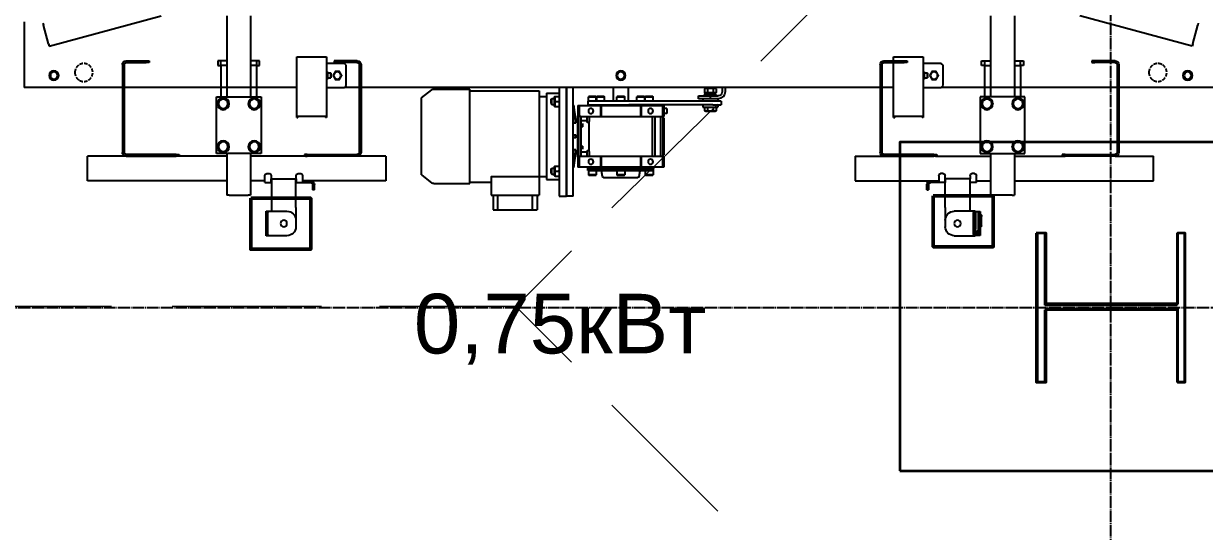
# Model space of a CAD drawing. Header units: millimetres. Extents: x -383313 to -161684, y -117025 to 99224.
# Drawn here: x -347336 to -345357, y -11957 to -11107 of the extents above; entities that cross this region are included whole.
import ezdxf

# ---------------------------------------------------------------- set-up
doc = ezdxf.new("R2010")
doc.units = ezdxf.units.MM
doc.header["$MEASUREMENT"] = 0
for name, pattern in [('DASHED', [0.75, 0.5, -0.25]), ('ESKD_shtrih', [4, 3, -1]), ('PS-GOST2.303 5', [24, 20, -1.5, 1, -1.5])]:
    doc.linetypes.add(name, pattern=pattern)
for name, color, linetype in [('001__КОНСТРУКТИВ__Колонны', 14, 'Continuous'), ('PDF_Geometry', 7, 'Continuous'), ('PS_Оси', 5, 'PS-GOST2.303 5'), ('PV-3401', 7, 'Continuous')]:
    doc.layers.add(name, color=color, linetype=linetype)
doc.styles.add('PSTUDIO', font='arial.ttf')

# ---------------------------------------------------------------- blocks, each defined once
blk = doc.blocks.new('A$Cdbab0bab')
at = {"color": 3}
for p, q in [((2000, -470), (2000, -476.3)), ((2000, -476.3), (2000, -580)), ((493, -529), (493, -628.6)), ((538.3, -528.6), (497.7, -528.6)), ((543, -628.6), (543, -529)), ((1493, -529), (1493, -628.6)), ((1538.3, -528.6), (1497.7, -528.6)), ((1543, -628.6), (1543, -529)), ((460, -543), (463, -540)), ((460, -577), (460, -543)), ((463, -540), (493, -540)), ((1460, -543), (1463, -540)), ((1460, -577), (1460, -543)), ((1463, -540), (1493, -540)), ((485.8, -556), (486.1, -555.7)), ((485.8, -556), (485.8, -563.9)), ((485.8, -563.9), (486.1, -564.2)), ((486.1, -564.2), (486.1, -555.7)), ((490.8, -555.7), (486.1, -555.7)), ((490.8, -564.2), (486.1, -564.2)), ((490.8, -564.2), (490.8, -555.7)), ((492, -556.3), (490.8, -556.3)), ((492, -563.7), (490.8, -563.7)), ((492, -555), (492, -565)), ((493, -555), (492, -555)), ((493, -565), (492, -565)), ((1485.8, -556), (1486.1, -555.7)), ((1485.8, -556), (1485.8, -563.9)), ((1485.8, -563.9), (1486.1, -564.2)), ((1486.1, -564.2), (1486.1, -555.7)), ((1490.8, -555.7), (1486.1, -555.7)), ((1490.8, -564.2), (1486.1, -564.2)), ((1490.8, -564.2), (1490.8, -555.7)), ((1492, -556.3), (1490.8, -556.3)), ((1492, -563.7), (1490.8, -563.7)), ((1492, -555), (1492, -565)), ((1493, -555), (1492, -555)), ((1493, -565), (1492, -565)), ((0, -580), (463, -580)), ((463, -580), (460, -577)), ((493, -580), (463, -580)), ((543, -580), (1463, -580)), ((825, -580), (825, -587.3)), ((830, -580), (830, -587.3)), ((840, -592), (860, -592)), ((840, -592), (840, -594)), ((842, -581.5), (840.2, -582.5)), ((840.2, -582.5), (840.2, -588.5)), ((842, -589.5), (840.2, -588.5)), ((858, -581.5), (842, -581.5)), ((858, -589.5), (842, -589.5)), ((842.5, -589.5), (842.5, -592)), ((845, -581.5), (845, -580)), ((845.1, -582.5), (845.1, -588.5)), ((854.9, -582.5), (854.9, -588.5)), ((855, -581.5), (855, -580)), ((857.5, -589.5), (857.5, -592)), ((858, -581.5), (859.8, -582.5)), ((858, -589.5), (859.8, -588.5)), ((859.8, -582.5), (859.8, -588.5)), ((860, -592), (860, -594)), ((987.5, -580), (987.5, -603)), ((1012.5, -580), (1012.5, -603)), ((1080, -762), (1080, -580)), ((1091, -762), (1091, -580)), ((1091, -580), (1091, -762)), ((1103, -580), (1103, -762)), ((1124.5, -589.5), (1103, -589.5)), ((1124.5, -589.5), (1124.5, -734.5)), ((1137, -585.5), (1137, -729.8)), ((1253, -585.5), (1137, -585.5)), ((1253, -741.2), (1253, -582.7)), ((1313.4, -582.7), (1253, -582.7)), ((1334, -597.5), (1316.5, -583.8)), ((1463, -580), (1460, -577)), ((1493, -580), (1463, -580)), ((1543, -580), (2000, -580)), ((832, -603), (845.6, -603)), ((832, -603), (832, -609)), ((845.6, -609), (832, -609)), ((850, -594), (836.7, -594)), ((836.7, -599), (850, -599)), ((837.5, -599), (837.5, -603)), ((837.5, -609), (837.5, -613)), ((862.5, -613), (837.5, -613)), ((840.2, -613), (840.2, -619)), ((845.1, -613), (845.1, -619)), ((845.6, -603), (986.4, -603)), ((845.6, -609), (986.4, -609)), ((850, -594), (850, -599)), ((870, -594), (850, -594)), ((850, -599), (870, -599)), ((854.9, -613), (854.9, -619)), ((859.8, -613), (859.8, -619)), ((862.5, -599), (862.5, -603)), ((862.5, -609), (862.5, -613)), ((870, -599), (870, -594)), ((930, -610.5), (928, -610.5)), ((928, -610.5), (928, -628.5)), ((966, -610.5), (930, -610.5)), ((930, -610.5), (930, -628.5)), ((945, -610.5), (945, -609)), ((946.5, -595), (946, -595.5)), ((959, -595.5), (946, -595.5)), ((946, -603), (946, -595.5)), ((946.5, -595), (958.5, -595)), ((957.2, -609), (957.2, -610.5)), ((958.5, -595), (959, -595.5)), ((959, -603), (959, -595.5)), ((960.4, -595), (959.9, -595.5)), ((972.9, -595.5), (959.9, -595.5)), ((959.9, -603), (959.9, -595.5)), ((960.4, -595), (972.4, -595)), ((966, -610.5), (967, -610.5)), ((966, -610.5), (966, -628.5)), ((1033, -610.5), (967, -610.5)), ((967, -610.5), (967, -628.5)), ((972.4, -595), (972.9, -595.5)), ((972.9, -603), (972.9, -595.5)), ((986.4, -603), (1055, -603)), ((1055, -609), (986.4, -609)), ((994, -595), (993.5, -595.5)), ((1006.5, -595.5), (993.5, -595.5)), ((993.5, -603), (993.5, -595.5)), ((994, -595), (1006, -595)), ((1006, -595), (1006.5, -595.5)), ((1006.5, -603), (1006.5, -595.5)), ((1027.6, -595), (1027.1, -595.5)), ((1040.1, -595.5), (1027.1, -595.5)), ((1027.1, -603), (1027.1, -595.5)), ((1027.6, -595), (1039.6, -595)), ((1033, -610.5), (1034, -610.5)), ((1033, -610.5), (1033, -628.5)), ((1070, -610.5), (1034, -610.5)), ((1034, -610.5), (1034, -628.5)), ((1039.6, -595), (1040.1, -595.5)), ((1040.1, -603), (1040.1, -595.5)), ((1041.5, -595), (1041, -595.5)), ((1054, -595.5), (1041, -595.5)), ((1041, -603), (1041, -595.5)), ((1041.5, -595), (1053.5, -595)), ((1042.8, -610.5), (1042.8, -609)), ((1053.5, -595), (1054, -595.5)), ((1054, -603), (1054, -595.5)), ((1055, -603), (1055, -609)), ((1055, -610.5), (1055, -609)), ((1072, -610.5), (1070, -610.5)), ((1070, -610.5), (1070, -628.5)), ((1072, -610.5), (1072, -628.5)), ((1079.3, -609.7), (1080, -609.7)), ((1103, -595.7), (1103.3, -595.2)), ((1103, -611.7), (1103.3, -612.2)), ((1110, -595.2), (1104, -595.2)), ((1110, -603.7), (1104, -603.7)), ((1110, -612.2), (1104, -612.2)), ((1111, -595.7), (1110.7, -595.2)), ((1111, -611.7), (1110.7, -612.2)), ((1111, -611.7), (1111, -595.7)), ((1115.4, -598.7), (1111, -598.7)), ((1115.4, -608.7), (1111, -608.7)), ((1115.4, -600.1), (1115.4, -598.7)), ((1117, -600.3), (1115.4, -598.7)), ((1115.4, -608.7), (1115.4, -600.1)), ((1117, -607.1), (1115.4, -608.7)), ((1117, -600.3), (1117, -601.3)), ((1117, -601.3), (1117, -607.1)), ((1137, -595), (1124.5, -595)), ((1334, -726.5), (1334, -597.5)), ((493, -628.6), (493, -630.4)), ((493, -630.4), (495, -630.4)), ((495, -628.6), (495, -630.4)), ((538.3, -628.2), (497.7, -628.2)), ((538.3, -628.4), (497.7, -628.4)), ((541, -628.6), (541, -630.4)), ((543, -630.4), (541, -630.4)), ((543, -630.4), (543, -628.6)), ((842, -620), (840.2, -619)), ((858, -620), (842, -620)), ((858, -620), (859.8, -619)), ((923, -615.2), (923, -623.7)), ((923, -615.2), (928, -615.2)), ((923, -623.7), (928, -623.7)), ((929, -628.5), (928, -628.5)), ((928, -631), (928, -631.3)), ((929, -631), (928, -631)), ((928, -631.3), (928, -644.1)), ((929, -631.3), (928, -631.3)), ((929, -695.5), (929, -628.5)), ((929, -628.5), (929, -628.5)), ((930, -628.5), (929, -628.5)), ((966, -628.5), (930, -628.5)), ((933, -695.5), (933, -628.5)), ((943, -628.5), (943, -695.5)), ((947, -695.5), (947, -628.5)), ((967, -628.5), (966, -628.5)), ((1033, -628.5), (967, -628.5)), ((1034, -628.5), (1033, -628.5)), ((1067, -628.5), (1034, -628.5)), ((1053, -628.5), (1053, -636.9)), ((1057, -628.5), (1057, -636.9)), ((1067, -628.5), (1067, -695.5)), ((1067, -628.5), (1071, -628.5)), ((1071, -628.5), (1071, -695.5)), ((1072, -628.5), (1071, -628.5)), ((1072, -636.2), (1072, -628.5)), ((1072, -628.5), (1072, -628.5)), ((1493, -628.6), (1493, -630.4)), ((1493, -630.4), (1495, -630.4)), ((1495, -628.6), (1495, -630.4)), ((1538.3, -628.2), (1497.7, -628.2)), ((1538.3, -628.4), (1497.7, -628.4)), ((1541, -628.6), (1541, -630.4)), ((1543, -630.4), (1541, -630.4)), ((1543, -630.4), (1543, -628.6)), ((928, -644.1), (928, -646.8)), ((928, -646.8), (928, -677.2)), ((1053, -640.7), (1053, -636.9)), ((1053, -683.3), (1053, -640.7)), ((1056, -638), (1054, -638)), ((1057, -635.7), (1067, -635.7)), ((1064, -640.7), (1064, -645.8)), ((1064, -645.8), (1067, -645.8)), ((1067, -645.8), (1064, -645.8)), ((1071, -636.2), (1072, -636.2)), ((1071, -640.7), (1072, -640.7)), ((1071, -645.8), (1072, -645.8)), ((1072, -634.5), (1075.7, -634.5)), ((1072, -640.7), (1072, -636.2)), ((1072, -645.8), (1072, -640.7)), ((1072, -650), (1072, -645.8)), ((1072, -652.4), (1072, -650)), ((1072, -671.6), (1072, -652.4)), ((1075.4, -639.5), (1075.4, -637)), ((1080, -639.5), (1075.4, -639.5)), ((1072, -674), (1072, -671.6)), ((1075.4, -664.5), (1075.4, -659.5)), ((1080, -659.5), (1079.1, -659.5)), ((1080, -664.5), (1079.1, -664.5)), ((928, -677.2), (928, -679.9)), ((928, -679.9), (928, -692.8)), ((1053, -687.4), (1053, -683.3)), ((1053, -687.4), (1053, -695.5)), ((1054, -686.3), (1056, -686.3)), ((1057, -687.4), (1057, -695.5)), ((1057, -688.5), (1067, -688.5)), ((1064, -678.2), (1064, -683.3)), ((1064, -678.2), (1067, -678.2)), ((1064, -678.2), (1067, -678.2)), ((1071, -678.2), (1072, -678.2)), ((1071, -683.3), (1072, -683.3)), ((1071, -687.8), (1072, -687.8)), ((1072, -678.2), (1072, -674)), ((1072, -683.3), (1072, -678.2)), ((1072, -687.8), (1072, -683.3)), ((1072, -695.5), (1072, -687.8)), ((1072, -689.5), (1075.7, -689.5)), ((1075.4, -684.5), (1080, -684.5)), ((1075.4, -687), (1075.4, -684.5)), ((928, -692.8), (928, -693)), ((929, -692.8), (928, -692.8)), ((929, -693), (928, -693)), ((928, -695.5), (928, -713.5)), ((928, -695.5), (929, -695.5)), ((929, -695.5), (929, -695.5)), ((929, -695.5), (930, -695.5)), ((930, -695.5), (930, -713.5)), ((930, -695.5), (966, -695.5)), ((966, -695.5), (966, -713.5)), ((966, -695.5), (967, -695.5)), ((967, -695.5), (967, -713.5)), ((967, -695.5), (1033, -695.5)), ((1033, -695.5), (1033, -713.5)), ((1033, -695.5), (1034, -695.5)), ((1034, -695.5), (1034, -713.5)), ((1034, -695.5), (1067, -695.5)), ((1067, -695.5), (1071, -695.5)), ((1070, -695.5), (1070, -713.5)), ((1071, -695.5), (1072, -695.5)), ((1071, -695.5), (1072, -695.5)), ((1072, -695.5), (1072, -695.5)), ((1072, -695.5), (1072, -713.5)), ((1103, -712.3), (1103.3, -711.8)), ((1110, -711.8), (1104, -711.8)), ((1111, -712.3), (1110.7, -711.8)), ((1111, -728.3), (1111, -712.3)), ((928, -713.5), (930, -713.5)), ((930, -713.5), (966, -713.5)), ((945, -715), (945, -713.5)), ((1000, -715), (945, -715)), ((945, -715), (945, -716)), ((1000, -716), (945, -716)), ((945, -719), (945, -716)), ((952.5, -719), (945, -719)), ((946, -719), (946, -726.5)), ((946, -726.5), (959, -726.5)), ((946.5, -727), (946, -726.5)), ((958.5, -727), (946.5, -727)), ((960.7, -719), (952.5, -719)), ((957.2, -713.5), (957.2, -715)), ((958.5, -727), (959, -726.5)), ((959, -719), (959, -726.5)), ((959.7, -718), (959.7, -717)), ((992.5, -719), (960.7, -719)), ((966, -713.5), (967, -713.5)), ((967, -713.5), (1033, -713.5)), ((969.3, -729.3), (967.6, -719.8)), ((1000, -731), (971.3, -731)), ((992.5, -716), (992.5, -719)), ((1007.5, -719), (992.5, -719)), ((993.5, -719), (993.5, -726.5)), ((993.5, -726.5), (1000, -726.5)), ((994, -727), (993.5, -726.5)), ((1000, -727), (994, -727)), ((1055, -715), (1000, -715)), ((1055, -716), (1000, -716)), ((1000, -726.5), (1006.5, -726.5)), ((1006, -727), (1000, -727)), ((1028.7, -731), (1000, -731)), ((1006, -727), (1006.5, -726.5)), ((1006.5, -719), (1006.5, -726.5)), ((1007.5, -716), (1007.5, -719)), ((1039.3, -719), (1007.5, -719)), ((1030.7, -729.3), (1032.4, -719.8)), ((1033, -713.5), (1034, -713.5)), ((1034, -713.5), (1070, -713.5)), ((1047.5, -719), (1039.3, -719)), ((1040.3, -717), (1040.3, -718)), ((1041, -719), (1041, -726.5)), ((1041, -726.5), (1054, -726.5)), ((1041.5, -727), (1041, -726.5)), ((1053.5, -727), (1041.5, -727)), ((1042.8, -715), (1042.8, -713.5)), ((1055, -719), (1047.5, -719)), ((1053.5, -727), (1054, -726.5)), ((1054, -719), (1054, -726.5)), ((1055, -715), (1055, -713.5)), ((1055, -715), (1055, -716)), ((1055, -719), (1055, -716)), ((1070, -713.5), (1072, -713.5)), ((1079.3, -714.3), (1080, -714.3)), ((1103, -728.3), (1103.3, -728.8)), ((1110, -720.3), (1104, -720.3)), ((1110, -728.8), (1104, -728.8)), ((1111, -728.3), (1110.7, -728.8)), ((1115.4, -715.3), (1111, -715.3)), ((1115.4, -725.3), (1111, -725.3)), ((1115.4, -719), (1115.4, -715.3)), ((1117, -716.9), (1115.4, -715.3)), ((1115.4, -725.3), (1115.4, -719)), ((1117, -723.7), (1115.4, -725.3)), ((1117, -716.9), (1117, -719.5)), ((1117, -719.5), (1117, -723.7)), ((1137, -729), (1124.5, -729)), ((1137, -729.8), (1137, -760.5)), ((1215.5, -729), (1138.5, -729)), ((1217, -729.8), (1217, -760.5)), ((1334, -726.5), (1316.5, -740.2)), ((1124.5, -734.5), (1103, -734.5)), ((1253, -738.5), (1217, -738.5)), ((1313.4, -741.2), (1253, -741.2)), ((1080, -762), (1091, -762)), ((1103, -762), (1091, -762)), ((1138.5, -760.5), (1137, -760.5)), ((1215.5, -760.5), (1138.5, -760.5)), ((1140, -760.5), (1140, -785)), ((1148, -785), (1148, -760.5)), ((1206, -785), (1206, -760.5)), ((1214, -760.5), (1214, -785)), ((1217, -760.5), (1215.5, -760.5)), ((1141.6, -785), (1140, -785)), ((1148, -785), (1141.6, -785)), ((1149.5, -785), (1148, -785)), ((1204.5, -785), (1149.5, -785)), ((1206, -785), (1204.5, -785)), ((1212.4, -785), (1206, -785)), ((1214, -785), (1212.4, -785))]:
    blk.add_line(p, q, dxfattribs=at)
for centre, radius in [((50, -560), 8), ((50, -560), 6), ((475, -560), 6), ((1000, -560), 8), ((1000, -560), 6), ((1475, -560), 6), ((1950, -560), 8), ((1950, -560), 6), ((950, -619.5), 4.25), ((1050, -619.5), 4.25), ((950, -704.5), 4.25), ((1050, -704.5), 4.25)]:
    blk.add_circle(centre, radius, dxfattribs=at)
at = {"color": 94, "linetype": 'ESKD_shtrih', "ltscale": 2}
for centre in [(100, -555), (1900, -555)]:
    blk.add_circle(centre, 15, dxfattribs=at)
at = {"color": 3}
for centre, radius, start, end in [((500, -560), 10, 134.427, 156.9261), ((1500, -560), 10, 134.427, 156.9261), ((500, -560), 10, 203.0739, 225.573), ((1500, -560), 10, 203.0739, 225.573), ((836.7, -587.3), 11.7, 180, 270), ((836.7, -587.3), 6.7, 180, 270), ((1313.4, -587.7), 5, 52, 90), ((966.7, -720), 1, 10, 90), ((971.3, -729), 2, 190, 270), ((1028.7, -729), 2, 270, 350), ((1033.3, -720), 1, 90, 170), ((1313.4, -736.2), 5, 270, 308)]:
    blk.add_arc(centre, radius, start, end, dxfattribs=at)
for centre, major_axis, start_param, end_param in [((497.7, -529), (-4.7, 0), 4.712389, 6.283185), ((538.3, -529), (-4.7, 0), 3.141593, 4.712389), ((1497.7, -529), (-4.7, 0), 4.712389, 6.283185), ((1538.3, -529), (-4.7, 0), 3.141593, 4.712389), ((497.7, -628.6), (4.7, 0), 1.570796, 3.141593), ((497.7, -628.6), (-2.7, 0), 4.712389, 6.283185), ((538.3, -628.6), (4.7, 0), 0, 1.570796), ((538.3, -628.6), (2.7, 0), 0, 1.570796), ((1497.7, -628.6), (4.7, 0), 1.570796, 3.141593), ((1497.7, -628.6), (-2.7, 0), 4.712389, 6.283185), ((1538.3, -628.6), (4.7, 0), 0, 1.570796), ((1538.3, -628.6), (2.7, 0), 0, 1.570796)]:
    blk.add_ellipse(centre, major_axis=major_axis, ratio=0.087156, start_param=start_param, end_param=end_param, dxfattribs=at)
for points, weights in [([(46.2, -553.5), (44.4, -556.7), (42.5, -560)], [1.2245094272, 1.41394169484, 1.2245094272]), ([(53.8, -553.5), (50, -553.5), (46.2, -553.5)], [1.2245094272, 1.41394169484, 1.2245094272]), ([(57.5, -560), (55.6, -556.7), (53.8, -553.5)], [1.2245094272, 1.41394169484, 1.2245094272]), ([(467.5, -560), (469.4, -556.7), (471.2, -553.5)], [1.2245094272, 1.41394169484, 1.2245094272]), ([(471.2, -553.5), (475, -553.5), (478.8, -553.5)], [1.2245094272, 1.41394169484, 1.2245094272]), ([(478.8, -553.5), (480.6, -556.7), (482.5, -560)], [1.2245094272, 1.41394169484, 1.2245094272]), ([(996.2, -553.5), (994.4, -556.7), (992.5, -560)], [1.2245094272, 1.41394169484, 1.2245094272]), ([(1003.8, -553.5), (1000, -553.5), (996.2, -553.5)], [1.2245094272, 1.41394169484, 1.2245094272]), ([(1007.5, -560), (1005.6, -556.7), (1003.8, -553.5)], [1.2245094272, 1.41394169484, 1.2245094272]), ([(1467.5, -560), (1469.4, -556.7), (1471.2, -553.5)], [1.2245094272, 1.41394169484, 1.2245094272]), ([(1471.2, -553.5), (1475, -553.5), (1478.8, -553.5)], [1.2245094272, 1.41394169484, 1.2245094272]), ([(1478.8, -553.5), (1480.6, -556.7), (1482.5, -560)], [1.2245094272, 1.41394169484, 1.2245094272]), ([(1946.2, -553.5), (1944.4, -556.7), (1942.5, -560)], [1.2245094272, 1.41394169484, 1.2245094272]), ([(1953.8, -553.5), (1950, -553.5), (1946.2, -553.5)], [1.2245094272, 1.41394169484, 1.2245094272]), ([(1957.5, -560), (1955.6, -556.7), (1953.8, -553.5)], [1.2245094272, 1.41394169484, 1.2245094272]), ([(42.5, -560), (44.4, -563.2), (46.2, -566.5)], [1.2245094272, 1.41394169484, 1.2245094272]), ([(46.2, -566.5), (50, -566.5), (53.8, -566.5)], [1.2245094272, 1.41394169484, 1.2245094272]), ([(53.8, -566.5), (55.6, -563.2), (57.5, -560)], [1.2245094272, 1.41394169484, 1.2245094272]), ([(471.2, -566.5), (469.4, -563.2), (467.5, -560)], [1.2245094272, 1.41394169484, 1.2245094272]), ([(478.8, -566.5), (475, -566.5), (471.2, -566.5)], [1.2245094272, 1.41394169484, 1.2245094272]), ([(482.5, -560), (480.6, -563.2), (478.8, -566.5)], [1.2245094272, 1.41394169484, 1.2245094272]), ([(992.5, -560), (994.4, -563.2), (996.2, -566.5)], [1.2245094272, 1.41394169484, 1.2245094272]), ([(996.2, -566.5), (1000, -566.5), (1003.8, -566.5)], [1.2245094272, 1.41394169484, 1.2245094272]), ([(1003.8, -566.5), (1005.6, -563.2), (1007.5, -560)], [1.2245094272, 1.41394169484, 1.2245094272]), ([(1471.2, -566.5), (1469.4, -563.2), (1467.5, -560)], [1.2245094272, 1.41394169484, 1.2245094272]), ([(1478.8, -566.5), (1475, -566.5), (1471.2, -566.5)], [1.2245094272, 1.41394169484, 1.2245094272]), ([(1482.5, -560), (1480.6, -563.2), (1478.8, -566.5)], [1.2245094272, 1.41394169484, 1.2245094272]), ([(1942.5, -560), (1944.4, -563.2), (1946.2, -566.5)], [1.2245094272, 1.41394169484, 1.2245094272]), ([(1946.2, -566.5), (1950, -566.5), (1953.8, -566.5)], [1.2245094272, 1.41394169484, 1.2245094272]), ([(1953.8, -566.5), (1955.6, -563.2), (1957.5, -560)], [1.2245094272, 1.41394169484, 1.2245094272]), ([(840.2, -582.5), (842.6, -581.1), (845.1, -582.5)], [1.22364575665, 1.41294441399, 1.22364575665]), ([(840.2, -588.5), (842.6, -589.9), (845.1, -588.5)], [1.22364575665, 1.41294441399, 1.22364575665]), ([(845.1, -582.5), (850, -581.1), (854.9, -582.5)], [1.22364575665, 1.41294441399, 1.22364575665]), ([(845.1, -588.5), (850, -589.9), (854.9, -588.5)], [1.22364575665, 1.41294441399, 1.22364575665]), ([(854.9, -582.5), (857.4, -581.1), (859.8, -582.5)], [1.22364575665, 1.41294441399, 1.22364575665]), ([(854.9, -588.5), (857.4, -589.9), (859.8, -588.5)], [1.22364575665, 1.41294441399, 1.22364575665]), ([(1079.1, -611), (1076.6, -628.6), (1075.4, -637)], [1.02854289235, 1.10785210808, 1.04369394574]), ([(1103.3, -595.2), (1103.3, -595.2), (1104, -595.2)], [1.31829508532, 1.31829508532, 1.22364575665]), ([(1104, -595.2), (1102.6, -599.4), (1104, -603.7)], [1.22364575665, 1.41294441399, 1.22364575665]), ([(1104, -603.7), (1102.6, -607.9), (1104, -612.2)], [1.22364575665, 1.41294441399, 1.22364575665]), ([(1104, -612.2), (1103.3, -612.2), (1103.3, -612.2)], [1.22364575665, 1.31829508532, 1.31829508532]), ([(1110, -595.2), (1111.4, -599.4), (1110, -603.7)], [1.22364575665, 1.41294441399, 1.22364575665]), ([(1110.7, -595.2), (1110.7, -595.2), (1110, -595.2)], [1.31829508532, 1.31829508532, 1.22364575665]), ([(1110, -603.7), (1111.4, -607.9), (1110, -612.2)], [1.22364575665, 1.41294441399, 1.22364575665]), ([(1110, -612.2), (1110.7, -612.2), (1110.7, -612.2)], [1.22364575665, 1.31829508532, 1.31829508532]), ([(840.2, -619), (842.6, -620.4), (845.1, -619)], [1.22364575665, 1.41294441399, 1.22364575665]), ([(845.1, -619), (850, -620.4), (854.9, -619)], [1.22364575665, 1.41294441399, 1.22364575665]), ([(854.9, -619), (857.4, -620.4), (859.8, -619)], [1.22364575665, 1.41294441399, 1.22364575665]), ([(1075.4, -639.5), (1076.6, -631.1), (1079.1, -613.5)], [1.04369394591, 1.10785210848, 1.02854289244]), ([(1079.1, -659.5), (1076.6, -659.5), (1075.4, -659.5)], [1.02854289235, 1.10785210808, 1.04369394574]), ([(1075.4, -664.5), (1076.6, -664.5), (1079.1, -664.5)], [1.04369394591, 1.10785210848, 1.02854289244]), ([(1079.1, -710.5), (1076.6, -692.9), (1075.4, -684.5)], [1.02854289235, 1.10785210808, 1.04369394574]), ([(1075.4, -687), (1076.6, -695.4), (1079.1, -713)], [1.04369394591, 1.10785210848, 1.02854289244]), ([(1103.3, -711.8), (1103.3, -711.8), (1104, -711.8)], [1.31829508532, 1.31829508532, 1.22364575665]), ([(1104, -711.8), (1102.6, -716.1), (1104, -720.3)], [1.22364575665, 1.41294441399, 1.22364575665]), ([(1110, -711.8), (1111.4, -716.1), (1110, -720.3)], [1.22364575665, 1.41294441399, 1.22364575665]), ([(1110.7, -711.8), (1110.7, -711.8), (1110, -711.8)], [1.31829508532, 1.31829508532, 1.22364575665]), ([(1104, -720.3), (1102.6, -724.6), (1104, -728.8)], [1.22364575665, 1.41294441399, 1.22364575665]), ([(1104, -728.8), (1103.3, -728.8), (1103.3, -728.8)], [1.22364575665, 1.31829508532, 1.31829508532]), ([(1110, -720.3), (1111.4, -724.6), (1110, -728.8)], [1.22364575665, 1.41294441399, 1.22364575665]), ([(1110, -728.8), (1110.7, -728.8), (1110.7, -728.8)], [1.22364575665, 1.31829508532, 1.31829508532])]:
    blk.add_rational_spline(points, weights, degree=2, dxfattribs=at)
for points, knots in [([(1079.1, -613.5), (1079.1, -613.3), (1079.1, -613.2), (1079.2, -612.9), (1079.2, -612.8), (1079.2, -612.4), (1079.2, -612.3), (1079.3, -611.9), (1079.3, -611.8), (1079.3, -611.5), (1079.3, -611.3), (1079.3, -611), (1079.4, -610.8), (1079.4, -610.6), (1079.4, -610.4), (1079.4, -610.2), (1079.4, -610.1), (1079.4, -610), (1079.4, -609.9), (1079.4, -609.8), (1079.4, -609.7), (1079.4, -609.7), (1079.3, -609.7), (1079.3, -609.7), (1079.3, -609.8), (1079.3, -609.8), (1079.3, -609.9), (1079.2, -610.1), (1079.2, -610.2), (1079.2, -610.4), (1079.2, -610.5), (1079.1, -610.7), (1079.1, -610.8), (1079.1, -611)], [7.452556, 7.452556, 7.452556, 7.452556, 7.831182, 7.831182, 8.318582, 8.318582, 8.805981, 8.805981, 9.293381, 9.293381, 9.77866, 9.77866, 10.263939, 10.263939, 10.749218, 10.749218, 11.234497, 11.234497, 11.719776, 11.719776, 12.205055, 12.205055, 12.690334, 12.690334, 13.175613, 13.175613, 13.663013, 13.663013, 14.150412, 14.150412, 14.637812, 14.637812, 15.016438, 15.016438, 15.016438, 15.016438]), ([(1054, -638), (1053.9, -638), (1053.9, -638), (1053.7, -638), (1053.7, -637.9), (1053.5, -637.8), (1053.4, -637.8), (1053.2, -637.6), (1053.1, -637.4), (1053, -637.2), (1053, -637.1), (1053, -636.9)], [3.52333, 3.52333, 3.52333, 3.52333, 3.717093, 3.717093, 3.910857, 3.910857, 4.298384, 4.298384, 4.83906, 4.83906, 5.379735, 5.379735, 5.379735, 5.379735]), ([(1057, -636.9), (1057, -637.1), (1057, -637.2), (1056.9, -637.4), (1056.8, -637.6), (1056.6, -637.8), (1056.5, -637.8), (1056.3, -637.9), (1056.3, -638), (1056.1, -638), (1056.1, -638), (1056, -638)], [1.662546, 1.662546, 1.662546, 1.662546, 2.203221, 2.203221, 2.743897, 2.743897, 3.131424, 3.131424, 3.325187, 3.325187, 3.518951, 3.518951, 3.518951, 3.518951]), ([(1079.1, -664.5), (1079.1, -664.5), (1079.1, -664.5), (1079.2, -664.4), (1079.2, -664.4), (1079.2, -664.3), (1079.2, -664.2), (1079.3, -664), (1079.3, -663.9), (1079.3, -663.7), (1079.3, -663.6), (1079.3, -663.3), (1079.4, -663.1), (1079.4, -662.8), (1079.4, -662.7), (1079.4, -662.3), (1079.4, -662.2), (1079.4, -661.8), (1079.4, -661.7), (1079.4, -661.3), (1079.4, -661.2), (1079.4, -660.9), (1079.3, -660.7), (1079.3, -660.4), (1079.3, -660.3), (1079.3, -660.1), (1079.3, -660), (1079.2, -659.8), (1079.2, -659.7), (1079.2, -659.6), (1079.2, -659.6), (1079.1, -659.5), (1079.1, -659.5), (1079.1, -659.5)], [7.452556, 7.452556, 7.452556, 7.452556, 7.831182, 7.831182, 8.318582, 8.318582, 8.805981, 8.805981, 9.293381, 9.293381, 9.77866, 9.77866, 10.263939, 10.263939, 10.749218, 10.749218, 11.234497, 11.234497, 11.719776, 11.719776, 12.205055, 12.205055, 12.690334, 12.690334, 13.175613, 13.175613, 13.663013, 13.663013, 14.150412, 14.150412, 14.637812, 14.637812, 15.016438, 15.016438, 15.016438, 15.016438]), ([(1053, -687.4), (1053, -687.3), (1053, -687.1), (1053.1, -686.9), (1053.2, -686.8), (1053.4, -686.6), (1053.5, -686.5), (1053.7, -686.4), (1053.7, -686.4), (1053.9, -686.3), (1053.9, -686.3), (1054, -686.3)], [1.648481, 1.648481, 1.648481, 1.648481, 2.179851, 2.179851, 2.711222, 2.711222, 3.098681, 3.098681, 3.29241, 3.29241, 3.486139, 3.486139, 3.486139, 3.486139]), ([(1056, -686.3), (1056.1, -686.3), (1056.1, -686.3), (1056.3, -686.4), (1056.3, -686.4), (1056.5, -686.5), (1056.6, -686.6), (1056.8, -686.8), (1056.9, -686.9), (1057, -687.1), (1057, -687.3), (1057, -687.4)], [3.490081, 3.490081, 3.490081, 3.490081, 3.68381, 3.68381, 3.87754, 3.87754, 4.264998, 4.264998, 4.796369, 4.796369, 5.32774, 5.32774, 5.32774, 5.32774]), ([(1079.1, -713), (1079.1, -713.2), (1079.1, -713.3), (1079.2, -713.5), (1079.2, -713.6), (1079.2, -713.8), (1079.2, -713.9), (1079.3, -714.1), (1079.3, -714.2), (1079.3, -714.2), (1079.3, -714.3), (1079.3, -714.3), (1079.4, -714.3), (1079.4, -714.3), (1079.4, -714.2), (1079.4, -714.1), (1079.4, -714), (1079.4, -713.9), (1079.4, -713.8), (1079.4, -713.6), (1079.4, -713.4), (1079.4, -713.2), (1079.3, -713), (1079.3, -712.7), (1079.3, -712.5), (1079.3, -712.2), (1079.3, -712.1), (1079.2, -711.7), (1079.2, -711.6), (1079.2, -711.2), (1079.2, -711.1), (1079.1, -710.8), (1079.1, -710.7), (1079.1, -710.5)], [7.452556, 7.452556, 7.452556, 7.452556, 7.831182, 7.831182, 8.318582, 8.318582, 8.805981, 8.805981, 9.293381, 9.293381, 9.77866, 9.77866, 10.263939, 10.263939, 10.749218, 10.749218, 11.234497, 11.234497, 11.719776, 11.719776, 12.205055, 12.205055, 12.690334, 12.690334, 13.175613, 13.175613, 13.663013, 13.663013, 14.150412, 14.150412, 14.637812, 14.637812, 15.016438, 15.016438, 15.016438, 15.016438]), ([(959.7, -717), (959.7, -716.9), (959.7, -716.9), (959.7, -716.7), (959.6, -716.7), (959.6, -716.6), (959.6, -716.5), (959.5, -716.4), (959.4, -716.3), (959.4, -716.3), (959.3, -716.2), (959.2, -716.1), (959.1, -716.1), (959, -716.1), (958.9, -716), (958.8, -716), (958.7, -716), (958.7, -716)], [2.986177, 2.986177, 2.986177, 2.986177, 3.170306, 3.170306, 3.354436, 3.354436, 3.540175, 3.540175, 3.725914, 3.725914, 3.913561, 3.913561, 4.101209, 4.101209, 4.290363, 4.290363, 4.479517, 4.479517, 4.479517, 4.479517]), ([(959.7, -718), (959.7, -718.1), (959.7, -718.1), (959.7, -718.3), (959.7, -718.3), (959.8, -718.4), (959.8, -718.5), (959.9, -718.6), (959.9, -718.7), (960, -718.7), (960.1, -718.8), (960.2, -718.9), (960.3, -718.9), (960.4, -718.9), (960.4, -719), (960.6, -719), (960.6, -719), (960.7, -719)], [0, 0, 0, 0, 0.184099, 0.184099, 0.368198, 0.368198, 0.553909, 0.553909, 0.73962, 0.73962, 0.927348, 0.927348, 1.115076, 1.115076, 1.304575, 1.304575, 1.494075, 1.494075, 1.494075, 1.494075]), ([(1039.3, -719), (1039.4, -719), (1039.4, -719), (1039.6, -719), (1039.6, -718.9), (1039.7, -718.9), (1039.8, -718.9), (1039.9, -718.8), (1040, -718.7), (1040.1, -718.7), (1040.1, -718.6), (1040.2, -718.5), (1040.2, -718.4), (1040.3, -718.3), (1040.3, -718.3), (1040.3, -718.1), (1040.3, -718.1), (1040.3, -718)], [4.483399, 4.483399, 4.483399, 4.483399, 4.672899, 4.672899, 4.862398, 4.862398, 5.050126, 5.050126, 5.237854, 5.237854, 5.423565, 5.423565, 5.609276, 5.609276, 5.793375, 5.793375, 5.977474, 5.977474, 5.977474, 5.977474]), ([(1041.3, -716), (1041.3, -716), (1041.2, -716), (1041.1, -716), (1041, -716.1), (1040.9, -716.1), (1040.8, -716.1), (1040.7, -716.2), (1040.6, -716.3), (1040.6, -716.3), (1040.5, -716.4), (1040.4, -716.5), (1040.4, -716.6), (1040.4, -716.7), (1040.3, -716.7), (1040.3, -716.9), (1040.3, -716.9), (1040.3, -717)], [1.492836, 1.492836, 1.492836, 1.492836, 1.68199, 1.68199, 1.871145, 1.871145, 2.058792, 2.058792, 2.246439, 2.246439, 2.432178, 2.432178, 2.617917, 2.617917, 2.802047, 2.802047, 2.986177, 2.986177, 2.986177, 2.986177]), ([(1138.5, -729), (1138.4, -729), (1138.3, -729), (1138.1, -729), (1138, -729), (1137.8, -729), (1137.8, -729.1), (1137.6, -729.1), (1137.5, -729.2), (1137.3, -729.3), (1137.2, -729.4), (1137, -729.6), (1137, -729.7), (1137, -729.8)], [0, 0, 0, 0, 0.281108, 0.281108, 0.562216, 0.562216, 0.843325, 0.843325, 1.124433, 1.124433, 1.769683, 1.769683, 2.414933, 2.414933, 2.414933, 2.414933]), ([(1217, -729.8), (1217, -729.7), (1217, -729.6), (1216.8, -729.4), (1216.7, -729.3), (1216.5, -729.2), (1216.4, -729.1), (1216.2, -729.1), (1216.2, -729), (1216, -729), (1215.9, -729), (1215.7, -729), (1215.6, -729), (1215.5, -729)], [-2.414933, -2.414933, -2.414933, -2.414933, -1.769683, -1.769683, -1.124433, -1.124433, -0.843325, -0.843325, -0.562216, -0.562216, -0.281108, -0.281108, 0, 0, 0, 0])]:
    blk.add_open_spline(points, degree=3, knots=knots, dxfattribs=at)
blk = doc.blocks.new('A$Cf5759c35')
at = {"layer": 'PDF_Geometry', "color": 8, "lineweight": 13}
for points in [[(12539, 7272.9), (12361.2, 7095.1)], [(12289.2, 7023.1), (12111.4, 6849.5)], [(12043.7, 6777.6), (11950.5, 6684.4), (12043.7, 6591.3)], [(11273.2, 6684.4), (11023.4, 6684.4)], [(11624.6, 6684.4), (11374.8, 6684.4)], [(11950.5, 6684.4), (11721.9, 6684.4)], [(12111.4, 6519.3), (12289.2, 6341.5)]]:
    blk.add_lwpolyline(points, dxfattribs=at)
at = {"layer": 'PDF_Geometry', "color": 8, "lineweight": 35}
for points in [[(12594, 6409.3), (13305.2, 6409.3), (13305.2, 6959.6), (12594, 6959.6)], [(12822.6, 6807.2), (12822.6, 6557.4), (12839.5, 6557.4), (12839.5, 6680.2), (13059.7, 6680.2), (13059.7, 6557.4), (13072.4, 6557.4), (13072.4, 6807.2), (13059.7, 6807.2), (13059.7, 6688.7), (12839.5, 6688.7), (12839.5, 6807.2)]]:
    blk.add_lwpolyline(points, close=True, dxfattribs=at)
blk = doc.blocks.new('*U205')
at = {"layer": 'PV-3401'}
for p, q in [((13899.5, -3884.2), (13896.5, -3884.2)), ((13896.5, -3884.2), (13896.5, -3886.2)), ((13896.5, -3886.2), (13899.5, -3886.2)), ((13896.5, -3886.2), (13896.5, -3923.2)), ((13899.5, -3886.2), (13899.5, -3884.2)), ((13902.8, -3884.2), (13899.5, -3884.2)), ((13899.5, -3886.2), (13899.5, -3923.2)), ((13931.5, -3884.2), (13902.8, -3884.2)), ((15049.8, -3884.2), (15078.5, -3884.2)), ((15078.5, -3884.2), (15081.8, -3884.2)), ((15081.8, -3886.2), (15081.8, -3884.2)), ((15081.8, -3884.2), (15084.8, -3884.2)), ((15084.8, -3886.2), (15081.8, -3886.2)), ((15081.8, -3886.2), (15081.8, -3923.2)), ((15084.8, -3884.2), (15084.8, -3886.2)), ((15087.3, -3884.4), (15084.8, -3884.4)), ((15084.8, -3884.4), (15084.8, -3885.4)), ((15084.8, -3885.4), (15087.3, -3885.4)), ((15084.8, -3886.2), (15084.8, -3923.2)), ((15084.8, -3894.4), (15085.2, -3894.4)), ((15085.2, -3923.9), (15085.2, -3894.4)), ((15090.4, -3884.4), (15087.3, -3884.4)), ((15087.3, -3885.4), (15087.3, -3884.4)), ((15087.3, -3892.4), (15087.3, -3885.4)), ((15087.3, -3885.4), (15090.4, -3885.4)), ((15090.4, -3891.4), (15087.3, -3891.4)), ((15087.3, -3892.4), (15090.4, -3892.4)), ((15090.4, -3884.4), (15090.4, -3885.4)), ((15090.4, -3884.5), (15090.5, -3884.5)), ((15090.4, -3891.4), (15090.4, -3885.4)), ((15090.4, -3885.4), (15090.5, -3885.4)), ((15090.4, -3891.4), (15090.4, -3892.4)), ((15090.4, -3891.5), (15090.5, -3891.5)), ((15090.4, -3923.9), (15090.4, -3892.4)), ((15090.4, -3892.4), (15090.5, -3892.4)), ((15093, -3884.4), (15090.5, -3884.4)), ((15090.5, -3884.4), (15090.5, -3885.4)), ((15090.5, -3885.4), (15090.5, -3891.4)), ((15090.5, -3885.4), (15093, -3885.4)), ((15090.5, -3891.4), (15090.5, -3892.4)), ((15093, -3891.4), (15090.5, -3891.4)), ((15090.5, -3892.4), (15093, -3892.4)), ((15090.5, -3892.4), (15090.5, -3923.9)), ((15093, -3884.4), (15093, -3885.4)), ((15093.3, -3884.7), (15093, -3884.4)), ((15093, -3885.4), (15093, -3891.4)), ((15093.3, -3885.6), (15093, -3885.4)), ((15093, -3891.4), (15093, -3892.4)), ((15093.3, -3891.7), (15093, -3891.4)), ((15093, -3892.4), (15093, -3923.9)), ((15093.3, -3892.6), (15093, -3892.4)), ((15093.3, -3885.6), (15093.3, -3884.7)), ((15093.3, -3891.7), (15093.3, -3885.6)), ((15093.3, -3892.6), (15093.3, -3891.7)), ((15093.3, -3923.8), (15093.3, -3892.6)), ((13946.5, -3910.2), (13946.5, -3899.2)), ((13946.5, -3931.6), (13946.5, -3910.2)), ((15034.8, -3910.2), (15034.8, -3899.2)), ((15034.8, -3931.6), (15034.8, -3910.2)), ((15084.8, -3914.4), (15085.2, -3914.4)), ((15085.2, -3914.4), (15084.8, -3914.4)), ((15084.8, -3915.9), (15085.2, -3915.9)), ((15085, -3914.4), (15085, -3914.4)), ((15093.3, -3899.4), (15094.4, -3899.4)), ((15093.3, -3906), (15093.3, -3906)), ((15093.3, -3906), (15093.3, -3906.1)), ((15093.3, -3916.7), (15093.9, -3916.7)), ((15093.9, -3916.7), (15093.3, -3916.7)), ((15093.4, -3911.6), (15093.4, -3912.9)), ((15093.4, -3912.9), (15093.4, -3914.1)), ((15093.6, -3902.9), (15093.6, -3909.9)), ((15093.9, -3916.7), (15093.9, -3916.7)), ((15094.1, -3916.5), (15094.1, -3914.4)), ((15094.4, -3914.4), (15094.1, -3914.4)), ((15094.1, -3914.4), (15094.1, -3914.4)), ((15094.1, -3916.4), (15094.1, -3914.4)), ((15094.4, -3914.4), (15094.1, -3914.4)), ((15094.1, -3916.4), (15094.1, -3916.5)), ((15094.4, -3914.4), (15095.4, -3914.4)), ((15095.4, -3914.4), (15094.4, -3914.4)), ((15094.6, -3914.4), (15094.6, -3914.4)), ((15095.1, -3914.4), (15095.1, -3914.4)), ((15095.4, -3900.8), (15095.4, -3900.4)), ((15095.4, -3900.4), (15095.4, -3900.5)), ((15095.4, -3900.9), (15095.4, -3914.4)), ((15095.4, -3914.4), (15095.4, -3914.4)), ((15095.4, -3914.4), (15095.4, -3916.4)), ((15095.4, -3918.4), (15095.4, -3916.4)), ((13899.5, -3923.2), (13896.5, -3923.2)), ((13896.5, -3923.2), (13896.5, -3925.2)), ((13896.5, -3925.2), (13899.5, -3925.2)), ((13899.5, -3925.2), (13899.5, -3923.2)), ((13899.5, -3925.2), (13902.8, -3925.2)), ((13902.8, -3925.2), (13931.5, -3925.2)), ((13905.5, -3931.6), (13905.5, -3925.2)), ((13905.5, -3936), (13905.5, -3931.6)), ((13905.5, -3977.3), (13905.5, -3936)), ((13946.5, -3931.6), (13946.5, -3936)), ((13946.5, -3936), (13946.5, -3977.3)), ((15034.8, -3931.6), (15034.8, -3936)), ((15034.8, -3936), (15034.8, -3977.3)), ((15078.5, -3925.2), (15049.8, -3925.2)), ((15075.8, -3931.6), (15075.8, -3925.2)), ((15075.8, -3936), (15075.8, -3931.6)), ((15075.8, -3977.3), (15075.8, -3936)), ((15081.8, -3925.2), (15078.5, -3925.2)), ((15081.8, -3923.2), (15084.8, -3923.2)), ((15081.8, -3925.2), (15081.8, -3923.2)), ((15084.8, -3925.2), (15081.8, -3925.2)), ((15084.8, -3923.2), (15084.8, -3925.2)), ((15084.8, -3924.3), (15085.2, -3924.3)), ((15084.8, -3924.9), (15085.2, -3924.9)), ((15090.4, -3923.9), (15085.2, -3923.9)), ((15085.2, -3923.9), (15085.2, -3924.9)), ((15085.2, -3924.9), (15090.4, -3924.9)), ((15090.4, -3923.9), (15090.4, -3924.9)), ((15090.4, -3923.9), (15090.5, -3923.9)), ((15090.4, -3924.9), (15090.5, -3924.9)), ((15093, -3923.9), (15090.5, -3923.9)), ((15090.5, -3923.9), (15090.5, -3924.9)), ((15090.5, -3924.9), (15093, -3924.9)), ((15093.3, -3923.8), (15093, -3923.9)), ((15093, -3923.9), (15093, -3924.9)), ((15093, -3924.9), (15093.3, -3924.6)), ((15094.4, -3919.4), (15093.3, -3919.4)), ((15093.3, -3924.6), (15093.3, -3923.8)), ((15095.4, -3918.6), (15095.3, -3918.6)), ((15095.4, -3918.6), (15095.4, -3918.4)), ((13834.6, -3952.2), (13830.6, -3952.2)), ((13830.6, -4021.7), (13830.6, -3952.2)), ((13834.6, -3952.2), (13866.6, -3952.2)), ((13870.6, -3952.2), (13866.6, -3952.2)), ((13870.6, -4021.7), (13870.6, -3952.2)), ((15110.6, -4021.7), (15110.6, -3952.2)), ((15110.6, -3952.2), (15114.6, -3952.2)), ((15146.6, -3952.2), (15114.6, -3952.2)), ((15146.6, -3952.2), (15150.6, -3952.2)), ((15150.6, -4021.7), (15150.6, -3952.2)), ((13830.6, -3976.2), (13597.4, -3976.2)), ((13597.4, -3976.2), (13597.4, -3979.7)), ((13894.5, -3976.2), (13870.6, -3976.2)), ((13894.5, -3973.2), (13894.5, -3979.5)), ((13894.5, -3973.2), (13905, -3973.2)), ((13905, -3973.2), (13905, -3979.5)), ((13905, -3973.2), (13905.5, -3973.2)), ((13905.5, -3976.2), (13905, -3976.2)), ((13905.5, -3979.2), (13905.5, -3977.3)), ((13946.5, -3973.2), (13947, -3973.2)), ((13947, -3976.2), (13946.5, -3976.2)), ((13946.5, -3977.3), (13946.5, -3979.2)), ((13947, -3979.5), (13947, -3973.2)), ((13947, -3973.2), (13957.5, -3973.2)), ((13957.5, -3979.5), (13957.5, -3973.2)), ((13957.5, -3973.2), (13971.2, -3973.2)), ((14097.4, -3976.2), (13957.5, -3976.2)), ((13977.5, -3961.2), (13974.5, -3961.2)), ((13974.5, -3964.2), (13974.5, -3961.2)), ((13974.5, -3969.9), (13974.5, -3964.2)), ((13977.5, -3961.2), (13977.5, -3964.2)), ((13977.5, -3964.2), (13977.5, -3969.9)), ((14097.4, -3979.7), (14097.4, -3976.2)), ((14883.9, -3976.2), (15023.8, -3976.2)), ((14883.9, -3979.7), (14883.9, -3976.2)), ((15003.8, -3961.2), (15003.8, -3964.2)), ((15003.8, -3961.2), (15006.8, -3961.2)), ((15003.8, -3964.2), (15003.8, -3969.9)), ((15006.8, -3964.2), (15006.8, -3961.2)), ((15006.8, -3969.9), (15006.8, -3964.2)), ((15023.8, -3973.2), (15010.1, -3973.2)), ((15023.8, -3979.5), (15023.8, -3973.2)), ((15034.3, -3973.2), (15023.8, -3973.2)), ((15034.3, -3979.5), (15034.3, -3973.2)), ((15034.8, -3973.2), (15034.3, -3973.2)), ((15034.3, -3976.2), (15034.8, -3976.2)), ((15034.8, -3977.3), (15034.8, -3979.2)), ((15076.3, -3973.2), (15075.8, -3973.2)), ((15075.8, -3976.2), (15076.3, -3976.2)), ((15075.8, -3979.2), (15075.8, -3977.3)), ((15076.3, -3973.2), (15076.3, -3979.5)), ((15086.8, -3973.2), (15076.3, -3973.2)), ((15086.8, -3973.2), (15086.8, -3979.5)), ((15086.8, -3976.2), (15110.6, -3976.2)), ((15150.6, -3976.2), (15383.9, -3976.2)), ((15383.9, -3976.2), (15383.9, -3979.7)), ((13597.4, -3979.7), (13597.4, -4013.7)), ((13894.5, -3979.5), (13894.5, -3985.2)), ((13897.5, -3988.2), (13902, -3988.2)), ((13905, -3985.2), (13905, -3979.5)), ((13905.5, -3979.2), (13946.5, -3979.2)), ((13947, -3979.5), (13947, -3985.2)), ((13950, -3988.2), (13954.5, -3988.2)), ((13957.5, -3985.2), (13957.5, -3979.5)), ((14097.4, -4013.7), (14097.4, -3979.7)), ((14883.9, -4013.7), (14883.9, -3979.7)), ((15023.8, -3985.2), (15023.8, -3979.5)), ((15031.3, -3988.2), (15026.8, -3988.2)), ((15034.3, -3979.5), (15034.3, -3985.2)), ((15075.8, -3979.2), (15034.8, -3979.2)), ((15076.3, -3985.2), (15076.3, -3979.5)), ((15083.8, -3988.2), (15079.3, -3988.2)), ((15086.8, -3979.5), (15086.8, -3985.2)), ((15383.9, -3979.7), (15383.9, -4013.7)), ((13597.4, -4013.7), (13597.4, -4017.2)), ((14097.4, -4017.2), (14097.4, -4013.7)), ((14883.9, -4017.2), (14883.9, -4013.7)), ((15383.9, -4013.7), (15383.9, -4017.2)), ((13661.9, -4017.2), (13597.4, -4017.2)), ((13655.6, -4170.9), (13655.6, -4023.5)), ((13658.6, -4170.9), (13658.6, -4023.5)), ((13661.9, -4017.2), (13745.6, -4017.2)), ((13745.6, -4020.2), (13661.9, -4020.2)), ((13748.6, -4017.2), (13745.6, -4017.2)), ((13745.6, -4017.2), (13745.6, -4020.2)), ((13745.6, -4020.2), (13750.6, -4020.2)), ((13830.6, -4017.2), (13748.6, -4017.2)), ((13750.6, -4020.2), (13750.6, -4017.2)), ((13813.1, -4021.7), (13813.1, -4116.7)), ((13888.1, -4021.7), (13813.1, -4021.7)), ((13962.6, -4017.2), (13870.6, -4017.2)), ((13888.1, -4116.7), (13888.1, -4021.7)), ((13960.6, -4020.2), (13960.6, -4017.2)), ((13965.6, -4020.2), (13960.6, -4020.2)), ((13962.6, -4017.2), (13965.6, -4017.2)), ((13965.6, -4017.2), (13965.6, -4020.2)), ((14049.3, -4017.2), (13965.6, -4017.2)), ((13965.6, -4020.2), (14049.3, -4020.2)), ((14097.4, -4017.2), (14049.3, -4017.2)), ((14052.6, -4170.9), (14052.6, -4023.5)), ((14055.6, -4170.9), (14055.6, -4023.5)), ((14883.9, -4017.2), (14931.9, -4017.2)), ((14925.6, -4170.9), (14925.6, -4023.5)), ((14928.6, -4170.9), (14928.6, -4023.5)), ((14931.9, -4017.2), (15015.6, -4017.2)), ((15015.6, -4020.2), (14931.9, -4020.2)), ((15018.6, -4017.2), (15015.6, -4017.2)), ((15015.6, -4017.2), (15015.6, -4020.2)), ((15015.6, -4020.2), (15020.6, -4020.2)), ((15018.6, -4017.2), (15110.6, -4017.2)), ((15020.6, -4020.2), (15020.6, -4017.2)), ((15093.1, -4021.7), (15168.1, -4021.7)), ((15093.1, -4116.7), (15093.1, -4021.7)), ((15150.6, -4017.2), (15232.6, -4017.2)), ((15168.1, -4021.7), (15168.1, -4116.7)), ((15230.6, -4020.2), (15230.6, -4017.2)), ((15235.6, -4020.2), (15230.6, -4020.2)), ((15232.6, -4017.2), (15235.6, -4017.2)), ((15235.6, -4017.2), (15235.6, -4020.2)), ((15319.3, -4017.2), (15235.6, -4017.2)), ((15235.6, -4020.2), (15319.3, -4020.2)), ((15319.3, -4017.2), (15383.9, -4017.2)), ((15322.6, -4170.9), (15322.6, -4023.5)), ((15325.6, -4170.9), (15325.6, -4023.5)), ((13813.1, -4116.7), (13888.1, -4116.7)), ((13820.6, -4169.2), (13820.6, -4116.7)), ((13830.6, -4252.2), (13830.6, -4116.7)), ((13870.6, -4252.2), (13870.6, -4116.7)), ((13880.6, -4169.2), (13880.6, -4116.7)), ((15168.1, -4116.7), (15093.1, -4116.7)), ((15100.6, -4169.2), (15100.6, -4116.7)), ((15110.6, -4252.2), (15110.6, -4116.7)), ((15150.6, -4252.2), (15150.6, -4116.7)), ((15160.6, -4169.2), (15160.6, -4116.7)), ((13661.9, -4174.2), (13695.6, -4174.2)), ((13700.6, -4174.2), (13695.6, -4174.2)), ((13695.6, -4174.2), (13695.6, -4177.2)), ((13700.6, -4177.2), (13700.6, -4174.2)), ((13815.6, -4169.2), (13820.6, -4169.2)), ((13815.6, -4177.2), (13815.6, -4169.2)), ((13830.6, -4169.2), (13820.6, -4169.2)), ((13820.6, -4169.2), (13820.6, -4177.2)), ((13880.6, -4169.2), (13870.6, -4169.2)), ((13880.6, -4169.2), (13885.6, -4169.2)), ((13880.6, -4177.2), (13880.6, -4169.2)), ((13885.6, -4169.2), (13885.6, -4177.2)), ((14010.6, -4177.2), (14010.6, -4174.2)), ((14010.6, -4174.2), (14015.6, -4174.2)), ((14049.3, -4174.2), (14015.6, -4174.2)), ((14015.6, -4174.2), (14015.6, -4177.2)), ((14931.9, -4174.2), (14965.6, -4174.2)), ((14970.6, -4174.2), (14965.6, -4174.2)), ((14965.6, -4174.2), (14965.6, -4177.2)), ((14970.6, -4177.2), (14970.6, -4174.2)), ((15100.6, -4169.2), (15095.6, -4169.2)), ((15095.6, -4169.2), (15095.6, -4177.2)), ((15100.6, -4177.2), (15100.6, -4169.2)), ((15100.6, -4169.2), (15110.6, -4169.2)), ((15150.6, -4169.2), (15160.6, -4169.2)), ((15160.6, -4169.2), (15160.6, -4177.2)), ((15165.6, -4169.2), (15160.6, -4169.2)), ((15165.6, -4177.2), (15165.6, -4169.2)), ((15280.6, -4177.2), (15280.6, -4174.2)), ((15280.6, -4174.2), (15285.6, -4174.2)), ((15319.3, -4174.2), (15285.6, -4174.2)), ((15285.6, -4174.2), (15285.6, -4177.2)), ((13661.9, -4177.2), (13695.6, -4177.2)), ((13695.6, -4177.2), (13700.6, -4177.2)), ((13820.6, -4177.2), (13815.6, -4177.2)), ((13830.6, -4177.2), (13820.6, -4177.2)), ((13880.6, -4177.2), (13870.6, -4177.2)), ((13885.6, -4177.2), (13880.6, -4177.2)), ((14015.6, -4177.2), (14010.6, -4177.2)), ((14049.3, -4177.2), (14015.6, -4177.2)), ((14931.9, -4177.2), (14965.6, -4177.2)), ((14965.6, -4177.2), (14970.6, -4177.2)), ((15095.6, -4177.2), (15100.6, -4177.2)), ((15100.6, -4177.2), (15110.6, -4177.2)), ((15150.6, -4177.2), (15160.6, -4177.2)), ((15160.6, -4177.2), (15165.6, -4177.2)), ((15285.6, -4177.2), (15280.6, -4177.2)), ((15319.3, -4177.2), (15285.6, -4177.2)), ((13531.8, -4205.7), (13523.5, -4236.6)), ((13531.8, -4205.7), (13532.8, -4201.8)), ((13532.8, -4201.8), (13720.9, -4252.2)), ((15448.5, -4201.8), (15260.4, -4252.2)), ((15449.5, -4205.7), (15448.5, -4201.8)), ((15449.5, -4205.7), (15457.8, -4236.6)), ((13522.4, -4240.4), (13523.5, -4236.6)), ((15458.8, -4240.4), (15457.8, -4236.6))]:
    blk.add_line(p, q, dxfattribs=at)
for centre, radius in [((13926, -3904.7), 5.5), ((15055.3, -3904.7), 5.5), ((13824.6, -4033.2), 10), ((13824.6, -4033.2), 8), ((13876.6, -4033.2), 10), ((13876.6, -4033.2), 8), ((15104.6, -4033.2), 10), ((15104.6, -4033.2), 8), ((15156.6, -4033.2), 10), ((15156.6, -4033.2), 8), ((13824.6, -4105.2), 10), ((13876.6, -4105.2), 10), ((15104.6, -4105.2), 10), ((15156.6, -4105.2), 10), ((13824.6, -4105.2), 8), ((13876.6, -4105.2), 8), ((15104.6, -4105.2), 8), ((15156.6, -4105.2), 8)]:
    blk.add_circle(centre, radius, dxfattribs=at)
for centre, radius, start, end in [((13931.5, -3899.2), 15, 360, 90), ((15049.8, -3899.2), 15, 90, 180), ((13931.5, -3910.2), 15, 270, 0), ((15049.8, -3910.2), 15, 180, 270), ((15085.8, -3900.4), 1, 126.8699, 171.8904), ((15092.6, -3902.9), 1, 360, 45.573), ((15092.6, -3909.9), 1, 314.427, 360), ((15092.1, -3912.9), 1.8, 43.7617, 48.1897), ((15092.1, -3912.9), 1.8, -48.1897, -43.7617), ((15093.9, -3916.5), 0.2, -90, 0), ((15094.4, -3900.4), 1, 360, 90), ((15094.4, -3918.4), 1, 270, 360), ((13971.2, -3969.9), 3.3, -90, 0), ((13971.2, -3969.9), 6.3, 270, 0), ((15010.1, -3969.9), 6.3, 180, 270), ((15010.1, -3969.9), 3.3, 180, 270), ((13897.5, -3985.2), 3, 180, 270), ((13902, -3985.2), 3, 270, 0), ((13950, -3985.2), 3, 180, 270), ((13954.5, -3985.2), 3, 270, 0), ((15026.8, -3985.2), 3, 180, 270), ((15031.3, -3985.2), 3, 270, 360), ((15079.3, -3985.2), 3, 180, 270), ((15083.8, -3985.2), 3, -90, 0), ((13661.9, -4023.5), 6.3, 90, 180), ((13661.9, -4023.5), 3.3, 90, 180), ((14049.3, -4023.5), 6.3, 0, 90), ((14049.3, -4023.5), 3.3, 0, 90), ((14931.9, -4023.5), 6.3, 90, 180), ((14931.9, -4023.5), 3.3, 90, 180), ((15319.3, -4023.5), 6.3, 0, 90), ((15319.3, -4023.5), 3.3, 360, 90), ((13661.9, -4170.9), 6.3, 180, 270), ((13661.9, -4170.9), 3.3, 180, 270), ((14049.3, -4170.9), 3.3, 270, 360), ((14049.3, -4170.9), 6.3, -90, 0), ((14931.9, -4170.9), 6.3, 180, 270), ((14931.9, -4170.9), 3.3, 180, 270), ((15319.3, -4170.9), 3.3, 270, 0), ((15319.3, -4170.9), 6.3, -90, 0)]:
    blk.add_arc(centre, radius, start, end, dxfattribs=at)
for points, knots in [([(15094.1, -3916.5), (15094.1, -3916.5), (15094.1, -3916.6), (15094, -3916.6), (15094, -3916.6), (15094, -3916.7), (15094, -3916.7), (15093.9, -3916.7), (15093.9, -3916.7), (15093.9, -3916.7)], [-0.09048, -0.09048, -0.09048, -0.09048, -0.08293134, -0.08293134, -0.07538268, -0.07538268, -0.06784607, -0.06784607, -0.06030946, -0.06030946, -0.06030946, -0.06030946]), ([(15095.4, -3900.4), (15095.4, -3900.4), (15095.4, -3900.4), (15095.3, -3900.4), (15095.3, -3900.4), (15095.3, -3900.4)], [-0.74236815, -0.74236815, -0.74236815, -0.74236815, -0.70256014, -0.70256014, -0.69530144, -0.69530144, -0.69530144, -0.69530144]), ([(15095.3, -3900.4), (15095.4, -3900.5), (15095.4, -3900.6), (15095.4, -3900.7), (15095.4, -3900.8), (15095.4, -3900.9)], [0, 0, 0, 0, 0.5, 0.5, 1, 1, 1, 1])]:
    blk.add_open_spline(points, degree=3, knots=knots, dxfattribs=at)
for points in [[(13814.8, -4033.2), (13817.3, -4028.9), (13819.7, -4024.7)], [(13819.7, -4041.7), (13817.3, -4037.4), (13814.8, -4033.2)], [(13819.7, -4024.7), (13824.6, -4024.7), (13829.5, -4024.7)], [(13829.5, -4024.7), (13832, -4028.9), (13834.4, -4033.2)], [(13834.4, -4033.2), (13832, -4037.4), (13829.5, -4041.7)], [(13871.7, -4024.7), (13869.3, -4028.9), (13866.8, -4033.2)], [(13866.8, -4033.2), (13869.3, -4037.4), (13871.7, -4041.7)], [(13881.5, -4024.7), (13876.6, -4024.7), (13871.7, -4024.7)], [(13886.4, -4033.2), (13884, -4028.9), (13881.5, -4024.7)], [(13881.5, -4041.7), (13884, -4037.4), (13886.4, -4033.2)], [(15094.8, -4033.2), (15097.3, -4028.9), (15099.7, -4024.7)], [(15099.7, -4041.7), (15097.3, -4037.4), (15094.8, -4033.2)], [(15099.7, -4024.7), (15104.6, -4024.7), (15109.5, -4024.7)], [(15109.5, -4024.7), (15112, -4028.9), (15114.4, -4033.2)], [(15114.4, -4033.2), (15112, -4037.4), (15109.5, -4041.7)], [(15151.7, -4024.7), (15149.3, -4028.9), (15146.8, -4033.2)], [(15146.8, -4033.2), (15149.3, -4037.4), (15151.7, -4041.7)], [(15161.5, -4024.7), (15156.6, -4024.7), (15151.7, -4024.7)], [(15166.4, -4033.2), (15164, -4028.9), (15161.5, -4024.7)], [(15161.5, -4041.7), (15164, -4037.4), (15166.4, -4033.2)], [(13829.5, -4041.7), (13824.6, -4041.7), (13819.7, -4041.7)], [(13871.7, -4041.7), (13876.6, -4041.7), (13881.5, -4041.7)], [(15109.5, -4041.7), (15104.6, -4041.7), (15099.7, -4041.7)], [(15151.7, -4041.7), (15156.6, -4041.7), (15161.5, -4041.7)], [(13819.7, -4096.7), (13817.3, -4100.9), (13814.8, -4105.2)], [(13814.8, -4105.2), (13817.3, -4109.4), (13819.7, -4113.7)], [(13829.5, -4096.7), (13824.6, -4096.7), (13819.7, -4096.7)], [(13819.7, -4113.7), (13824.6, -4113.7), (13829.5, -4113.7)], [(13834.4, -4105.2), (13832, -4100.9), (13829.5, -4096.7)], [(13829.5, -4113.7), (13832, -4109.4), (13834.4, -4105.2)], [(13866.8, -4105.2), (13869.3, -4100.9), (13871.7, -4096.7)], [(13871.7, -4113.7), (13869.3, -4109.4), (13866.8, -4105.2)], [(13871.7, -4096.7), (13876.6, -4096.7), (13881.5, -4096.7)], [(13881.5, -4113.7), (13876.6, -4113.7), (13871.7, -4113.7)], [(13881.5, -4096.7), (13884, -4100.9), (13886.4, -4105.2)], [(13886.4, -4105.2), (13884, -4109.4), (13881.5, -4113.7)], [(15099.7, -4096.7), (15097.3, -4100.9), (15094.8, -4105.2)], [(15094.8, -4105.2), (15097.3, -4109.4), (15099.7, -4113.7)], [(15109.5, -4096.7), (15104.6, -4096.7), (15099.7, -4096.7)], [(15099.7, -4113.7), (15104.6, -4113.7), (15109.5, -4113.7)], [(15114.4, -4105.2), (15112, -4100.9), (15109.5, -4096.7)], [(15109.5, -4113.7), (15112, -4109.4), (15114.4, -4105.2)], [(15146.8, -4105.2), (15149.3, -4100.9), (15151.7, -4096.7)], [(15151.7, -4113.7), (15149.3, -4109.4), (15146.8, -4105.2)], [(15151.7, -4096.7), (15156.6, -4096.7), (15161.5, -4096.7)], [(15161.5, -4113.7), (15156.6, -4113.7), (15151.7, -4113.7)], [(15161.5, -4096.7), (15164, -4100.9), (15166.4, -4105.2)], [(15166.4, -4105.2), (15164, -4109.4), (15161.5, -4113.7)]]:
    blk.add_rational_spline(points, [1.22364575665, 1.41294441399, 1.22364575665], degree=2, dxfattribs=at)

msp = doc.modelspace()

# ---------------------------------------------------------------- linework, layer by layer
at = {"lineweight": 50, "ltscale": 100}
for points in [[(-345811.8034, -11395.16762), (-345711.20017, -11395.16762), (-345711.20017, -11480.62081), (-345811.8034, -11480.62081)], [(-346955.69476, -11399.32618), (-346855.09153, -11399.32618), (-346855.09153, -11484.77937), (-346955.69476, -11484.77937)]]:
    msp.add_lwpolyline(points, close=True, dxfattribs=at)
at = {"layer": '001__КОНСТРУКТИВ__Колонны', "linetype": 'Continuous', "lineweight": 30}
for p, q in [((-345637.05882, -11706.5977), (-345637.05882, -11457.5977)), ((-345637.05882, -11457.5977), (-345624.95882, -11457.5977)), ((-345624.95882, -11457.5977), (-345624.95882, -11578.0977)), ((-345403.15882, -11578.0977), (-345403.15882, -11457.5977)), ((-345403.15882, -11457.5977), (-345391.05882, -11457.5977)), ((-345391.05882, -11457.5977), (-345391.05882, -11706.5977)), ((-345624.95882, -11578.0977), (-345403.15882, -11578.0977)), ((-345403.15882, -11586.0977), (-345624.95882, -11586.0977)), ((-345624.95882, -11586.0977), (-345624.95882, -11706.5977)), ((-345403.15882, -11706.5977), (-345403.15882, -11586.0977)), ((-345624.95882, -11706.5977), (-345637.05882, -11706.5977)), ((-345391.05882, -11706.5977), (-345403.15882, -11706.5977))]:
    msp.add_line(p, q, dxfattribs=at)
at = {"layer": 'PS_Оси'}
for points in [[(-345514.05882, -21435.50851), (-345514.05882, -17582.0977), (-345514.05882, -11582.0977), (-345514.05882, -5582.0977), (-345514.05882, -582.3977), (-345514.05882, 2825.4576)], [(-359840.70678, -11582.0977), (-355014.05882, -11582.0977), (-350514.05882, -11582.0977), (-345514.05882, -11582.0977), (-340514.05882, -11582.0977), (-335514.05882, -11582.0977), (-330514.05882, -11582.0977), (-325514.05882, -11582.0977), (-320514.05882, -11582.0977), (-316483.98892, -11582.0977)]]:
    msp.add_lwpolyline(points, dxfattribs=at)

# ---------------------------------------------------------------- block references
at = {"ltscale": 100}
msp.add_blockref('A$Cf5759c35', (-358461.97282, -18264.93104), dxfattribs=at)
at = {"linetype": 'DASHED', "xscale": -1}
msp.add_blockref('A$Cdbab0bab', (-345335.51332, -10633.59915), dxfattribs=at)
at = {"layer": 'PV-3401', "xscale": -1, "rotation": 180}
msp.add_blockref('*U205', (-360826.44461, -15346.14729), dxfattribs=at)

# ---------------------------------------------------------------- texts
at = {"ltscale": 100, "style": 'PSTUDIO'}
msp.add_text('0,75кВт', height=100, dxfattribs=at).set_placement((-346682.26858, -11659.24383))

doc.saveas('drawing.dxf')
